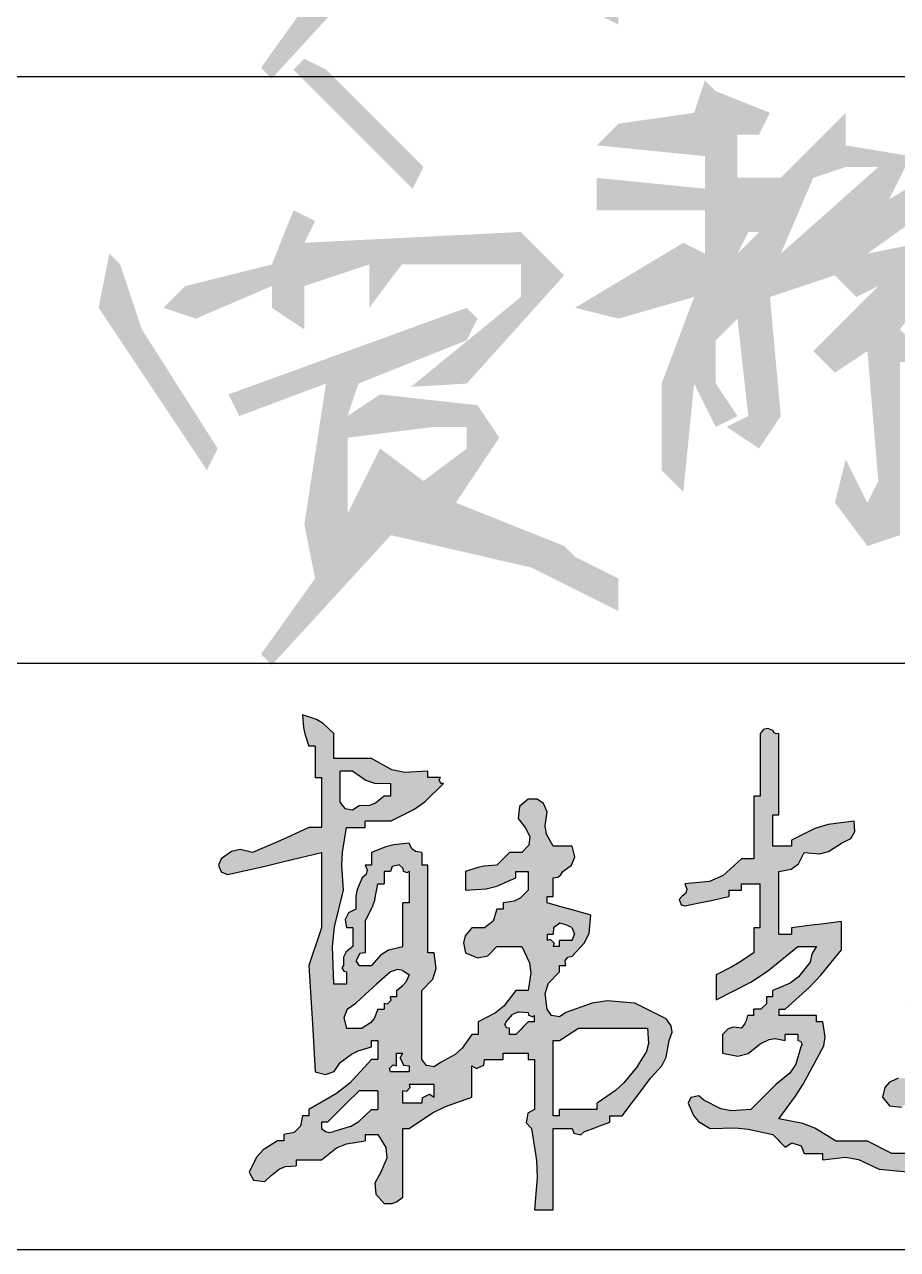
# Model space of a CAD drawing. Extents: x 5693218 to 11495510, y -728562 to -461276.
# Drawn here: x 5697478 to 5698445, y -501232 to -499875 of the extents above; entities that cross this region are included whole.
import ezdxf

# ---------------------------------------------------------------- set-up
doc = ezdxf.new("R2010")
doc.units = 0
doc.header["$LTSCALE"] = 1000
doc.header["$MEASUREMENT"] = 0
doc.layers.get('0').update_dxf_attribs({"linetype": 'CONTINUOUS'})

# ---------------------------------------------------------------- blocks, each defined once
blk = doc.blocks.new('韩超')
h = blk.add_hatch(color=256)
h.dxf.hatch_style = 1
h.paths.add_polyline_path([(0.787849, 0.514197), (0.777955, 0.527898), (0.77346, 0.562754), (0.78123, 0.586063), (0.805739, 0.61125), (0.805739, 0.625142), (0.819631, 0.625142), (0.818004, 0.635027), (0.823773, 0.643681), (0.833523, 0.64598), (0.860867, 0.674873), (0.870953, 0.696725), (0.875199, 0.736279), (0.836353, 0.74757), (0.816903, 0.753127), (0.777955, 0.764063), (0.777955, 0.777955), (0.791847, 0.777955), (0.791847, 0.819631), (0.801775, 0.820971), (0.80763, 0.824875), (0.812685, 0.833523), (0.832189, 0.847055), (0.839321, 0.866071), (0.833523, 0.889091), (0.791847, 0.889091), (0.776856, 0.916298), (0.7735, 0.934755), (0.777955, 0.965498), (0.770329, 0.984025), (0.756314, 0.993368), (0.736279, 0.993282), (0.716867, 0.977277), (0.713907, 0.950644), (0.729333, 0.930768), (0.740061, 0.911103), (0.737625, 0.891618), (0.722387, 0.875199), (0.694603, 0.875199), (0.683489, 0.864086), (0.677932, 0.858529), (0.666819, 0.847415), (0.638572, 0.845181), (0.624291, 0.842325), (0.597358, 0.833523), (0.597358, 0.791847), (0.643081, 0.794876), (0.666726, 0.800787), (0.708495, 0.819631), (0.708495, 0.833523), (0.736279, 0.833523), (0.736279, 0.791847), (0.718733, 0.774249), (0.705317, 0.767541), (0.680711, 0.764063), (0.680711, 0.750171), (0.666819, 0.750171), (0.658732, 0.72359), (0.639033, 0.708815), (0.61125, 0.708495), (0.596777, 0.690733), (0.592946, 0.675409), (0.597358, 0.652926), (0.623512, 0.642026), (0.64687, 0.646697), (0.666819, 0.666819), (0.722387, 0.666819), (0.738834, 0.631134), (0.742077, 0.608437), (0.736279, 0.569574), (0.708495, 0.569574), (0.682162, 0.535076), (0.663824, 0.519794), (0.625142, 0.500114), (0.625142, 0.47233), (0.61125, 0.47233), (0.589715, 0.441777), (0.574435, 0.428025), (0.54179, 0.409816), (0.527664, 0.400538), (0.510468, 0.403404), (0.500114, 0.416762), (0.500114, 0.569574), (0.524623, 0.594762), (0.532393, 0.618071), (0.527898, 0.652926), (0.514006, 0.652926), (0.514006, 0.847415), (0.500114, 0.847415), (0.500114, 0.875199), (0.486416, 0.877514), (0.478388, 0.883536), (0.47233, 0.896037), (0.438162, 0.892345), (0.420863, 0.888021), (0.388977, 0.875199), (0.388977, 0.847415), (0.375085, 0.847415), (0.379444, 0.836821), (0.376971, 0.826928), (0.368139, 0.819631), (0.356965, 0.793593), (0.353947, 0.778504), (0.354247, 0.750171), (0.337644, 0.741703), (0.330222, 0.726858), (0.333409, 0.708495), (0.347301, 0.708495), (0.347301, 0.666819), (0.332737, 0.655189), (0.327028, 0.643772), (0.326463, 0.625142), (0.32344, 0.619715), (0.327253, 0.612088), (0.333409, 0.61125), (0.333409, 0.583466), (0.305625, 0.583466), (0.302565, 0.667178), (0.306887, 0.710398), (0.326463, 0.791847), (0.3234, 0.8474), (0.32482, 0.875797), (0.333409, 0.930768), (0.375085, 0.930768), (0.375085, 0.94466), (0.430654, 0.94466), (0.482374, 0.970498), (0.50707, 0.987931), (0.548736, 1.028012), (0.542559, 1.028676), (0.538615, 1.036564), (0.54179, 1.041904), (0.514006, 1.041904), (0.514006, 1.055796), (0.462884, 1.052445), (0.433869, 1.058893), (0.388977, 1.08358), (0.305625, 1.08358), (0.305625, 1.139148), (0.281985, 1.161307), (0.266841, 1.170393), (0.236165, 1.180825), (0.238399, 1.152578), (0.241255, 1.138297), (0.250057, 1.111364), (0.263949, 1.111364), (0.263949, 1.041904), (0.277841, 1.041904), (0.277841, 0.930768), (0.250057, 0.930768), (0.200194, 0.90821), (0.175186, 0.897095), (0.125028, 0.875199), (0.097454, 0.881715), (0.078516, 0.877928), (0.055568, 0.861307), (0.050109, 0.847376), (0.0559, 0.8329), (0.06946, 0.826577), (0.152955, 0.845407), (0.194635, 0.855133), (0.277841, 0.875199), (0.277841, 0.708495), (0.266727, 0.675154), (0.261171, 0.658483), (0.250057, 0.625142), (0.255939, 0.530696), (0.258718, 0.483462), (0.263949, 0.388977), (0.286969, 0.38318), (0.305985, 0.390311), (0.319517, 0.409816), (0.344599, 0.428141), (0.359268, 0.435475), (0.388977, 0.444546), (0.388977, 0.458438), (0.40287, 0.458438), (0.40287, 0.416762), (0.388977, 0.416762), (0.340729, 0.364454), (0.31168, 0.341215), (0.250057, 0.305625), (0.250057, 0.291733), (0.236165, 0.291733), (0.231424, 0.268639), (0.217583, 0.254798), (0.194489, 0.250057), (0.194489, 0.236165), (0.180597, 0.236165), (0.148793, 0.216524), (0.134276, 0.200394), (0.118082, 0.166705), (0.127514, 0.14947), (0.152825, 0.145854), (0.166705, 0.159759), (0.185336, 0.17447), (0.198563, 0.17943), (0.222273, 0.180597), (0.222273, 0.194489), (0.277841, 0.194489), (0.311245, 0.220472), (0.333233, 0.229896), (0.375085, 0.236165), (0.375085, 0.250057), (0.40287, 0.250057), (0.420685, 0.221738), (0.422698, 0.197582), (0.409816, 0.166705), (0.396068, 0.142401), (0.398473, 0.118345), (0.416762, 0.097244), (0.43433, 0.097627), (0.444154, 0.100901), (0.458438, 0.111136), (0.458438, 0.263949), (0.47233, 0.263949), (0.524193, 0.298154), (0.552768, 0.312442), (0.61125, 0.333409), (0.61125, 0.40287), (0.621931, 0.39652), (0.637706, 0.404407), (0.639034, 0.416762), (0.680711, 0.416762), (0.680711, 0.430654), (0.736279, 0.430654), (0.736279, 0.416762), (0.750171, 0.416762), (0.750171, 0.305625), (0.735269, 0.297653), (0.731714, 0.276323), (0.743225, 0.263949), (0.754517, 0.192544), (0.755945, 0.155413), (0.750171, 0.083352), (0.791847, 0.083352), (0.791847, 0.263949), (0.833523, 0.263949), (0.837499, 0.253205), (0.852744, 0.249394), (0.861307, 0.257003), (0.883535, 0.265338), (0.894648, 0.269506), (0.916876, 0.277841), (0.916876, 0.291733), (0.94466, 0.291733), (0.969894, 0.324902), (0.982398, 0.341574), (1.007174, 0.375085), (1.032146, 0.402761), (1.041693, 0.421855), (1.04885, 0.458438), (1.055218, 0.477023), (1.053221, 0.491001), (1.041904, 0.50706), (0.972444, 0.54179), (0.910919, 0.546316), (0.877697, 0.541786), (0.819631, 0.520952), (0.805828, 0.5112)])
h.paths.add_polyline_path([(0.791847, 0.458438), (0.805739, 0.458438), (0.82241, 0.469551), (0.847415, 0.486222), (1.000228, 0.486222), (1.003038, 0.45197), (0.997988, 0.431769), (0.97939, 0.40287), (0.948039, 0.36501), (0.929334, 0.347744), (0.889091, 0.319517), (0.889091, 0.305625), (0.805739, 0.305625), (0.805739, 0.291733), (0.791847, 0.291733)], flags=16)
h.paths.add_polyline_path([(0.750171, 0.500114), (0.736279, 0.500114), (0.725165, 0.489), (0.719608, 0.483443), (0.708495, 0.47233), (0.694603, 0.47233), (0.694603, 0.486222), (0.688447, 0.48706), (0.684633, 0.494686), (0.687657, 0.500114), (0.701182, 0.516386), (0.715167, 0.52238), (0.736279, 0.520952), (0.736943, 0.514775), (0.744831, 0.510831), (0.750171, 0.514006)], flags=16)
h.paths.add_polyline_path([(0.791847, 0.666819), (0.793521, 0.674497), (0.785633, 0.682384), (0.777955, 0.680711), (0.777955, 0.694603), (0.791847, 0.694603), (0.792194, 0.70849), (0.806202, 0.718996), (0.819631, 0.715441), (0.833192, 0.709118), (0.838982, 0.694641), (0.833523, 0.680711), (0.805739, 0.680711), (0.805739, 0.666819)], flags=16)
h.paths.add_polyline_path([(0.527898, 0.361193), (0.527898, 0.333409), (0.517217, 0.339759), (0.501443, 0.331871), (0.500114, 0.319517), (0.458438, 0.319517), (0.458438, 0.347301), (0.466116, 0.345628), (0.474003, 0.353515), (0.47233, 0.361193)], flags=16)
h.paths.add_polyline_path([(0.47233, 0.40287), (0.47233, 0.388977), (0.430654, 0.388977), (0.42898, 0.396656), (0.436867, 0.404543), (0.444546, 0.40287), (0.444546, 0.430654), (0.458438, 0.430654), (0.452088, 0.419973), (0.459976, 0.404198)], flags=16)
h.paths.add_polyline_path([(0.47233, 0.604304), (0.464836, 0.588169), (0.458643, 0.580427), (0.444546, 0.569574), (0.444546, 0.555682), (0.430654, 0.555682), (0.432327, 0.548004), (0.42444, 0.540117), (0.416762, 0.54179), (0.416762, 0.527898), (0.40287, 0.527898), (0.39467, 0.507807), (0.386422, 0.49791), (0.368139, 0.486222), (0.333409, 0.486222), (0.327612, 0.509242), (0.334743, 0.528258), (0.354247, 0.54179), (0.384775, 0.569612), (0.400056, 0.583504), (0.430654, 0.61125), (0.446814, 0.616197), (0.458647, 0.614224)], flags=16)
h.paths.add_polyline_path([(0.458438, 0.666819), (0.426908, 0.659351), (0.410404, 0.649448), (0.388977, 0.625142), (0.361193, 0.625142), (0.354844, 0.635823), (0.362731, 0.651598), (0.375085, 0.652926), (0.375085, 0.722387), (0.390598, 0.753922), (0.396359, 0.771203), (0.40287, 0.805739), (0.416762, 0.805739), (0.416762, 0.833523), (0.430654, 0.833523), (0.434629, 0.844267), (0.449874, 0.848078), (0.458438, 0.840469), (0.459102, 0.834292), (0.466989, 0.830348), (0.47233, 0.833523), (0.47233, 0.764063), (0.458438, 0.764063)], flags=16)
h.paths.add_polyline_path([(0.40287, 0.347301), (0.40287, 0.305625), (0.388977, 0.305625), (0.360889, 0.27915), (0.342496, 0.268422), (0.305625, 0.257003), (0.294367, 0.254885), (0.286778, 0.256782), (0.277841, 0.263949), (0.277841, 0.277841), (0.291733, 0.277841), (0.319459, 0.305683), (0.333352, 0.319575), (0.361193, 0.347301)], flags=16)
h.paths.add_polyline_path([(0.430654, 1.000228), (0.416762, 1.000228), (0.39813, 0.985517), (0.384903, 0.980557), (0.361193, 0.97939), (0.347067, 0.970112), (0.329871, 0.972978), (0.319517, 0.986336), (0.319517, 1.055796), (0.347301, 1.055796), (0.376072, 1.035613), (0.395527, 1.029128), (0.430654, 1.028012)], flags=16)
h = blk.add_hatch(color=256)
h.dxf.hatch_style = 1
h.paths.add_polyline_path([(1.542018, 0.208381), (1.519791, 0.219494), (1.508677, 0.225051), (1.48645, 0.236165), (1.416989, 0.236165), (1.371255, 0.264232), (1.344642, 0.274582), (1.291961, 0.284787), (1.328443, 0.335457), (1.345237, 0.362046), (1.375313, 0.416762), (1.391241, 0.446575), (1.394603, 0.466747), (1.389205, 0.500114), (1.375313, 0.500114), (1.375313, 0.514006), (1.291961, 0.514006), (1.291961, 0.527898), (1.305853, 0.527898), (1.359796, 0.576664), (1.385101, 0.603375), (1.430881, 0.659873), (1.430881, 0.722387), (1.386427, 0.71683), (1.3642, 0.714052), (1.319745, 0.708495), (1.319745, 0.694603), (1.291961, 0.694603), (1.291961, 0.833523), (1.31926, 0.838693), (1.334923, 0.85044), (1.347529, 0.875199), (1.381781, 0.872389), (1.401982, 0.877439), (1.430881, 0.896037), (1.450883, 0.906123), (1.460131, 0.922307), (1.458666, 0.94466), (1.401114, 0.937345), (1.371819, 0.928557), (1.319745, 0.902983), (1.319745, 0.889091), (1.278069, 0.889091), (1.278069, 0.958552), (1.291961, 0.958552), (1.291961, 1.139148), (1.285806, 1.138304), (1.281086, 1.140664), (1.278069, 1.146094), (1.267308, 1.150023), (1.257931, 1.147679), (1.250285, 1.139148), (1.250285, 1.000228), (1.236393, 1.000228), (1.236393, 0.861307), (1.208609, 0.861307), (1.168183, 0.824416), (1.138053, 0.811024), (1.08358, 0.805739), (1.087939, 0.795145), (1.085465, 0.785252), (1.076634, 0.777955), (1.071121, 0.771113), (1.075065, 0.759282), (1.08358, 0.757117), (1.122533, 0.76519), (1.141984, 0.769358), (1.180825, 0.777955), (1.180825, 0.791847), (1.208609, 0.791847), (1.208609, 0.805739), (1.250285, 0.805739), (1.250285, 0.708495), (1.236393, 0.708495), (1.236393, 0.652926), (1.203973, 0.631977), (1.187234, 0.622213), (1.15304, 0.604304), (1.15304, 0.548736), (1.229739, 0.588318), (1.266619, 0.612432), (1.333637, 0.666819), (1.375313, 0.666819), (1.366995, 0.654381), (1.363975, 0.646831), (1.361421, 0.632088), (1.335054, 0.599814), (1.316435, 0.58585), (1.278069, 0.569574), (1.278069, 0.555682), (1.264177, 0.555682), (1.26415, 0.539965), (1.25211, 0.527924), (1.236393, 0.527898), (1.236393, 0.514006), (1.222501, 0.514006), (1.219217, 0.502022), (1.216226, 0.496039), (1.208609, 0.486222), (1.191149, 0.488205), (1.17971, 0.484393), (1.166932, 0.47233), (1.166932, 0.430654), (1.200708, 0.424307), (1.223469, 0.429997), (1.250285, 0.451492), (1.27048, 0.461183), (1.283894, 0.46286), (1.305853, 0.458438), (1.305853, 0.47233), (1.333637, 0.47233), (1.333637, 0.458438), (1.339793, 0.4576), (1.343606, 0.449973), (1.340583, 0.444546), (1.32937, 0.406076), (1.316213, 0.38634), (1.285015, 0.361193), (1.229447, 0.305625), (1.187056, 0.302553), (1.163204, 0.307323), (1.125256, 0.326463), (1.114566, 0.33576), (1.096818, 0.332211), (1.090526, 0.319517), (1.102438, 0.292491), (1.113943, 0.279343), (1.139148, 0.263949), (1.194983, 0.265062), (1.223561, 0.262204), (1.278069, 0.250057), (1.289183, 0.238943), (1.294739, 0.233386), (1.305853, 0.222273), (1.320568, 0.231877), (1.341519, 0.224893), (1.347529, 0.208381), (1.389205, 0.208381), (1.389205, 0.194489), (1.439628, 0.1998), (1.468259, 0.195028), (1.514234, 0.173651), (1.635959, 0.161998), (1.69773, 0.160594), (1.819859, 0.166705), (1.833779, 0.185933), (1.852296, 0.192877), (1.875427, 0.187543), (1.930995, 0.198656), (1.958779, 0.204213), (2.014348, 0.215327), (2.025534, 0.209917), (2.039748, 0.217024), (2.042132, 0.229219), (2.049428, 0.23805), (2.059322, 0.240524), (2.069916, 0.236165), (2.069916, 0.250057), (2.083808, 0.250057), (2.098401, 0.26772), (2.118188, 0.272666), (2.139376, 0.263949), (2.133917, 0.27788), (2.139708, 0.292356), (2.153268, 0.298679), (2.133073, 0.308371), (2.119659, 0.310047), (2.0977, 0.305625), (2.086586, 0.294512), (2.08103, 0.288955), (2.069916, 0.277841), (2.042132, 0.277841), (2.042132, 0.263949), (1.946785, 0.245868), (1.899372, 0.234712), (1.805967, 0.208381)])
h = blk.add_hatch(color=256)
h.dxf.hatch_style = 1
h.paths.add_polyline_path([(1.831635, 0.573795), (1.812227, 0.549535), (1.792075, 0.500114), (1.762292, 0.496094), (1.744726, 0.484384), (1.729561, 0.458438), (1.700075, 0.463546), (1.684975, 0.469586), (1.6601, 0.486222), (1.637668, 0.49978), (1.627728, 0.515685), (1.62537, 0.54179), (1.603143, 0.54179), (1.592029, 0.54179), (1.569802, 0.54179), (1.586675, 0.509854), (1.593737, 0.492906), (1.604532, 0.458438), (1.621804, 0.436498), (1.61886, 0.407063), (1.597586, 0.388977), (1.597586, 0.375085), (1.55591, 0.375085), (1.536306, 0.36578), (1.526798, 0.35437), (1.52118, 0.333409), (1.537185, 0.313997), (1.563818, 0.311038), (1.583694, 0.326463), (1.614401, 0.331156), (1.630976, 0.339443), (1.653154, 0.361193), (1.667046, 0.361193), (1.708723, 0.361193), (1.720352, 0.375758), (1.731769, 0.381467), (1.750399, 0.382031), (1.77782, 0.376762), (1.791938, 0.37535), (1.819859, 0.375085), (1.821199, 0.385013), (1.825102, 0.390868), (1.833751, 0.395924), (1.815429, 0.411271), (1.805589, 0.418299), (1.785129, 0.430654), (1.829593, 0.491137), (1.853312, 0.520437), (1.903211, 0.57652), (1.923495, 0.606919), (1.927312, 0.631729), (1.917103, 0.666819), (1.904326, 0.678881), (1.892887, 0.682694), (1.875427, 0.680711), (1.875427, 0.650148), (1.875427, 0.634867), (1.875427, 0.604304)])
for p, q in [((0.266841, 1.170393), (0.236165, 1.180825)), ((0.236165, 1.180825), (0.238399, 1.152578)), ((0.281985, 1.161307), (0.266841, 1.170393)), ((0.238399, 1.152578), (0.241255, 1.138297)), ((0.305625, 1.139148), (0.281985, 1.161307)), ((1.257931, 1.147679), (1.250285, 1.139148)), ((1.267308, 1.150023), (1.257931, 1.147679)), ((1.278069, 1.146094), (1.267308, 1.150023)), ((1.281086, 1.140664), (1.278069, 1.146094)), ((1.285806, 1.138304), (1.281086, 1.140664)), ((0.241255, 1.138297), (0.250057, 1.111364)), ((0.305625, 1.08358), (0.305625, 1.139148)), ((1.250285, 1.139148), (1.250285, 1.000228)), ((1.291961, 1.139148), (1.285806, 1.138304)), ((1.291961, 0.958552), (1.291961, 1.139148)), ((0.263949, 1.111364), (0.250057, 1.111364)), ((0.263949, 1.111364), (0.263949, 1.041904)), ((0.388977, 1.08358), (0.305625, 1.08358)), ((0.433869, 1.058893), (0.388977, 1.08358)), ((0.263949, 1.041904), (0.277841, 1.041904)), ((0.277841, 1.041904), (0.277841, 0.930768)), ((0.319517, 0.986336), (0.319517, 1.055796)), ((0.347301, 1.055796), (0.319517, 1.055796)), ((0.347301, 1.055796), (0.376072, 1.035613)), ((0.376072, 1.035613), (0.395527, 1.029128)), ((0.462884, 1.052445), (0.433869, 1.058893)), ((0.514006, 1.055796), (0.462884, 1.052445)), ((0.514006, 1.041904), (0.514006, 1.055796)), ((0.54179, 1.041904), (0.514006, 1.041904)), ((0.538615, 1.036564), (0.54179, 1.041904)), ((0.542559, 1.028676), (0.538615, 1.036564)), ((0.395527, 1.029128), (0.430654, 1.028012)), ((0.430654, 1.028012), (0.430654, 1.000228)), ((0.50707, 0.987931), (0.548736, 1.028012)), ((0.548736, 1.028012), (0.542559, 1.028676)), ((0.319517, 0.986336), (0.329871, 0.972978)), ((0.347067, 0.970112), (0.361193, 0.97939)), ((0.361193, 0.97939), (0.384903, 0.980557)), ((0.384903, 0.980557), (0.39813, 0.985517)), ((0.416762, 1.000228), (0.39813, 0.985517)), ((0.430654, 1.000228), (0.416762, 1.000228)), ((0.482374, 0.970498), (0.50707, 0.987931)), ((0.736279, 0.993282), (0.716867, 0.977277)), ((0.756314, 0.993368), (0.736279, 0.993282)), ((0.770329, 0.984025), (0.756314, 0.993368)), ((0.777955, 0.965498), (0.770329, 0.984025)), ((1.236393, 1.000228), (1.236393, 0.861307)), ((1.250285, 1.000228), (1.236393, 1.000228)), ((0.329871, 0.972978), (0.347067, 0.970112)), ((0.430654, 0.94466), (0.482374, 0.970498)), ((0.716867, 0.977277), (0.713907, 0.950644)), ((0.713907, 0.950644), (0.729333, 0.930768)), ((0.7735, 0.934755), (0.777955, 0.965498)), ((1.278069, 0.958552), (1.291961, 0.958552)), ((1.278069, 0.889091), (1.278069, 0.958552)), ((0.250057, 0.930768), (0.200194, 0.90821)), ((0.277841, 0.930768), (0.250057, 0.930768)), ((0.32482, 0.875797), (0.333409, 0.930768)), ((0.333409, 0.930768), (0.375085, 0.930768)), ((0.375085, 0.930768), (0.375085, 0.94466)), ((0.430654, 0.94466), (0.375085, 0.94466)), ((0.729333, 0.930768), (0.740061, 0.911103)), ((0.776856, 0.916298), (0.7735, 0.934755)), ((1.371819, 0.928557), (1.319745, 0.902983)), ((1.401114, 0.937345), (1.371819, 0.928557)), ((1.458666, 0.94466), (1.401114, 0.937345)), ((1.460131, 0.922307), (1.458666, 0.94466)), ((0.175186, 0.897095), (0.125028, 0.875199)), ((0.200194, 0.90821), (0.175186, 0.897095)), ((0.47233, 0.896037), (0.438162, 0.892345)), ((0.478388, 0.883536), (0.47233, 0.896037)), ((0.740061, 0.911103), (0.737625, 0.891618)), ((0.791847, 0.889091), (0.776856, 0.916298)), ((1.319745, 0.902983), (1.319745, 0.889091)), ((1.401982, 0.877439), (1.430881, 0.896037)), ((1.430881, 0.896037), (1.450883, 0.906123)), ((1.450883, 0.906123), (1.460131, 0.922307)), ((0.078516, 0.877928), (0.055568, 0.861307)), ((0.097454, 0.881715), (0.078516, 0.877928)), ((0.125028, 0.875199), (0.097454, 0.881715)), ((0.194635, 0.855133), (0.277841, 0.875199)), ((0.277841, 0.875199), (0.277841, 0.708495)), ((0.3234, 0.8474), (0.32482, 0.875797)), ((0.420863, 0.888021), (0.388977, 0.875199)), ((0.388977, 0.875199), (0.388977, 0.847415)), ((0.438162, 0.892345), (0.420863, 0.888021)), ((0.486416, 0.877514), (0.478388, 0.883536)), ((0.500114, 0.875199), (0.486416, 0.877514)), ((0.500114, 0.875199), (0.500114, 0.847415)), ((0.694603, 0.875199), (0.683489, 0.864086)), ((0.722387, 0.875199), (0.694603, 0.875199)), ((0.737625, 0.891618), (0.722387, 0.875199)), ((0.833523, 0.889091), (0.791847, 0.889091)), ((0.839321, 0.866071), (0.833523, 0.889091)), ((1.319745, 0.889091), (1.278069, 0.889091)), ((1.334923, 0.85044), (1.347529, 0.875199)), ((1.347529, 0.875199), (1.381781, 0.872389)), ((1.381781, 0.872389), (1.401982, 0.877439)), ((0.055568, 0.861307), (0.050109, 0.847376)), ((0.050109, 0.847376), (0.0559, 0.8329)), ((0.06946, 0.826577), (0.152955, 0.845407)), ((0.152955, 0.845407), (0.194635, 0.855133)), ((0.326463, 0.791847), (0.3234, 0.8474)), ((0.388977, 0.847415), (0.375085, 0.847415)), ((0.375085, 0.847415), (0.379444, 0.836821)), ((0.434629, 0.844267), (0.430654, 0.833523)), ((0.449874, 0.848078), (0.434629, 0.844267)), ((0.458438, 0.840469), (0.449874, 0.848078)), ((0.514006, 0.847415), (0.500114, 0.847415)), ((0.514006, 0.652926), (0.514006, 0.847415)), ((0.624291, 0.842325), (0.597358, 0.833523)), ((0.638572, 0.845181), (0.624291, 0.842325)), ((0.666819, 0.847415), (0.638572, 0.845181)), ((0.677932, 0.858529), (0.666819, 0.847415)), ((0.683489, 0.864086), (0.677932, 0.858529)), ((0.812685, 0.833523), (0.832189, 0.847055)), ((0.832189, 0.847055), (0.839321, 0.866071)), ((1.208609, 0.861307), (1.168183, 0.824416)), ((1.236393, 0.861307), (1.208609, 0.861307)), ((1.31926, 0.838693), (1.334923, 0.85044)), ((0.0559, 0.8329), (0.06946, 0.826577)), ((0.368139, 0.819631), (0.356965, 0.793593)), ((0.376971, 0.826928), (0.368139, 0.819631)), ((0.379444, 0.836821), (0.376971, 0.826928)), ((0.416762, 0.833523), (0.416762, 0.805739)), ((0.430654, 0.833523), (0.416762, 0.833523)), ((0.458438, 0.840469), (0.459102, 0.834292)), ((0.466989, 0.830348), (0.459102, 0.834292)), ((0.47233, 0.833523), (0.466989, 0.830348)), ((0.47233, 0.833523), (0.47233, 0.764063)), ((0.597358, 0.833523), (0.597358, 0.791847)), ((0.666726, 0.800787), (0.708495, 0.819631)), ((0.708495, 0.833523), (0.736279, 0.833523)), ((0.708495, 0.819631), (0.708495, 0.833523)), ((0.736279, 0.833523), (0.736279, 0.791847)), ((0.791847, 0.819631), (0.801775, 0.820971)), ((0.791847, 0.777955), (0.791847, 0.819631)), ((0.801775, 0.820971), (0.80763, 0.824875)), ((0.80763, 0.824875), (0.812685, 0.833523)), ((1.168183, 0.824416), (1.138053, 0.811024)), ((1.291961, 0.833523), (1.31926, 0.838693)), ((1.291961, 0.694603), (1.291961, 0.833523)), ((0.306887, 0.710398), (0.326463, 0.791847)), ((0.356965, 0.793593), (0.353947, 0.778504)), ((0.396359, 0.771203), (0.40287, 0.805739)), ((0.40287, 0.805739), (0.416762, 0.805739)), ((0.597358, 0.791847), (0.643081, 0.794876)), ((0.643081, 0.794876), (0.666726, 0.800787)), ((0.736279, 0.791847), (0.718733, 0.774249)), ((1.138053, 0.811024), (1.08358, 0.805739)), ((1.08358, 0.805739), (1.087939, 0.795145)), ((1.087939, 0.795145), (1.085465, 0.785252)), ((1.180825, 0.791847), (1.208609, 0.791847)), ((1.180825, 0.791847), (1.180825, 0.777955)), ((1.208609, 0.791847), (1.208609, 0.805739)), ((1.208609, 0.805739), (1.250285, 0.805739)), ((1.250285, 0.708495), (1.250285, 0.805739)), ((0.353947, 0.778504), (0.354247, 0.750171)), ((0.396359, 0.771203), (0.390598, 0.753922)), ((0.47233, 0.764063), (0.458438, 0.764063)), ((0.458438, 0.666819), (0.458438, 0.764063)), ((0.705317, 0.767541), (0.680711, 0.764063)), ((0.680711, 0.764063), (0.680711, 0.750171)), ((0.718733, 0.774249), (0.705317, 0.767541)), ((0.777955, 0.777955), (0.791847, 0.777955)), ((0.777955, 0.764063), (0.777955, 0.777955)), ((0.816903, 0.753127), (0.777955, 0.764063)), ((1.076634, 0.777955), (1.071121, 0.771113)), ((1.071121, 0.771113), (1.075065, 0.759282)), ((1.085465, 0.785252), (1.076634, 0.777955)), ((1.08358, 0.757117), (1.122533, 0.76519)), ((1.122533, 0.76519), (1.141984, 0.769358)), ((1.141984, 0.769358), (1.180825, 0.777955)), ((0.337644, 0.741703), (0.330222, 0.726858)), ((0.354247, 0.750171), (0.337644, 0.741703)), ((0.375085, 0.722387), (0.390598, 0.753922)), ((0.666819, 0.750171), (0.658732, 0.72359)), ((0.680711, 0.750171), (0.666819, 0.750171)), ((0.836353, 0.74757), (0.816903, 0.753127)), ((0.875199, 0.736279), (0.836353, 0.74757)), ((0.870953, 0.696725), (0.875199, 0.736279)), ((1.075065, 0.759282), (1.08358, 0.757117)), ((0.277841, 0.708495), (0.266727, 0.675154)), ((0.302565, 0.667178), (0.306887, 0.710398)), ((0.330222, 0.726858), (0.333409, 0.708495)), ((0.347301, 0.708495), (0.333409, 0.708495)), ((0.347301, 0.708495), (0.347301, 0.666819)), ((0.375085, 0.722387), (0.375085, 0.652926)), ((0.61125, 0.708495), (0.596777, 0.690733)), ((0.639033, 0.708815), (0.61125, 0.708495)), ((0.658732, 0.72359), (0.639033, 0.708815)), ((0.792194, 0.70849), (0.791847, 0.694603)), ((0.806202, 0.718996), (0.792194, 0.70849)), ((0.819631, 0.715441), (0.806202, 0.718996)), ((0.833192, 0.709118), (0.819631, 0.715441)), ((0.833192, 0.709118), (0.838982, 0.694641)), ((1.236393, 0.708495), (1.236393, 0.652926)), ((1.250285, 0.708495), (1.236393, 0.708495)), ((1.3642, 0.714052), (1.319745, 0.708495)), ((1.319745, 0.708495), (1.319745, 0.694603)), ((1.386427, 0.71683), (1.3642, 0.714052)), ((1.430881, 0.722387), (1.386427, 0.71683)), ((1.430881, 0.659873), (1.430881, 0.722387)), ((0.596777, 0.690733), (0.592946, 0.675409)), ((0.777955, 0.694603), (0.777955, 0.680711)), ((0.777955, 0.694603), (0.791847, 0.694603)), ((0.785633, 0.682384), (0.777955, 0.680711)), ((0.785633, 0.682384), (0.793521, 0.674497)), ((0.833523, 0.680711), (0.805739, 0.680711)), ((0.805739, 0.666819), (0.805739, 0.680711)), ((0.833523, 0.680711), (0.838982, 0.694641)), ((0.860867, 0.674873), (0.870953, 0.696725)), ((1.291961, 0.694603), (1.319745, 0.694603)), ((0.261171, 0.658483), (0.250057, 0.625142)), ((0.266727, 0.675154), (0.261171, 0.658483)), ((0.305625, 0.583466), (0.302565, 0.667178)), ((0.332737, 0.655189), (0.327028, 0.643772)), ((0.347301, 0.666819), (0.332737, 0.655189)), ((0.375085, 0.652926), (0.362731, 0.651598)), ((0.410404, 0.649448), (0.426908, 0.659351)), ((0.426908, 0.659351), (0.458438, 0.666819)), ((0.527898, 0.652926), (0.514006, 0.652926)), ((0.532393, 0.618071), (0.527898, 0.652926)), ((0.592946, 0.675409), (0.597358, 0.652926)), ((0.597358, 0.652926), (0.623512, 0.642026)), ((0.64687, 0.646697), (0.666819, 0.666819)), ((0.666819, 0.666819), (0.722387, 0.666819)), ((0.722387, 0.666819), (0.738834, 0.631134)), ((0.793521, 0.674497), (0.791847, 0.666819)), ((0.805739, 0.666819), (0.791847, 0.666819)), ((0.833523, 0.64598), (0.860867, 0.674873)), ((1.236393, 0.652926), (1.203973, 0.631977)), ((1.266619, 0.612432), (1.333637, 0.666819)), ((1.333637, 0.666819), (1.375313, 0.666819)), ((1.366995, 0.654381), (1.363975, 0.646831)), ((1.375313, 0.666819), (1.366995, 0.654381)), ((1.385101, 0.603375), (1.430881, 0.659873)), ((0.250057, 0.625142), (0.255939, 0.530696)), ((0.326463, 0.625142), (0.32344, 0.619715)), ((0.327028, 0.643772), (0.326463, 0.625142)), ((0.362731, 0.651598), (0.354844, 0.635823)), ((0.361193, 0.625142), (0.354844, 0.635823)), ((0.361193, 0.625142), (0.388977, 0.625142)), ((0.410404, 0.649448), (0.388977, 0.625142)), ((0.623512, 0.642026), (0.64687, 0.646697)), ((0.738834, 0.631134), (0.742077, 0.608437)), ((0.805739, 0.61125), (0.805739, 0.625142)), ((0.805739, 0.625142), (0.819631, 0.625142)), ((0.818004, 0.635027), (0.823773, 0.643681)), ((0.819631, 0.625142), (0.818004, 0.635027)), ((0.823773, 0.643681), (0.833523, 0.64598)), ((1.203973, 0.631977), (1.187234, 0.622213)), ((1.361421, 0.632088), (1.335054, 0.599814)), ((1.363975, 0.646831), (1.361421, 0.632088)), ((0.32344, 0.619715), (0.327253, 0.612088)), ((0.327253, 0.612088), (0.333409, 0.61125)), ((0.333409, 0.61125), (0.333409, 0.583466)), ((0.430654, 0.61125), (0.400056, 0.583504)), ((0.446814, 0.616197), (0.430654, 0.61125)), ((0.458647, 0.614224), (0.446814, 0.616197)), ((0.458647, 0.614224), (0.47233, 0.604304)), ((0.47233, 0.604304), (0.464836, 0.588169)), ((0.524623, 0.594762), (0.532393, 0.618071)), ((0.742077, 0.608437), (0.736279, 0.569574)), ((0.78123, 0.586063), (0.805739, 0.61125)), ((1.187234, 0.622213), (1.15304, 0.604304)), ((1.15304, 0.604304), (1.15304, 0.548736)), ((1.229739, 0.588318), (1.266619, 0.612432)), ((1.335054, 0.599814), (1.316435, 0.58585)), ((1.359796, 0.576664), (1.385101, 0.603375)), ((0.333409, 0.583466), (0.305625, 0.583466)), ((0.384775, 0.569612), (0.400056, 0.583504)), ((0.444546, 0.569574), (0.458643, 0.580427)), ((0.458643, 0.580427), (0.464836, 0.588169)), ((0.500114, 0.569574), (0.524623, 0.594762)), ((0.77346, 0.562754), (0.78123, 0.586063)), ((1.15304, 0.548736), (1.229739, 0.588318)), ((1.316435, 0.58585), (1.278069, 0.569574)), ((1.305853, 0.527898), (1.359796, 0.576664)), ((0.384775, 0.569612), (0.354247, 0.54179)), ((0.432327, 0.548004), (0.42444, 0.540117)), ((0.432327, 0.548004), (0.430654, 0.555682)), ((0.444546, 0.555682), (0.430654, 0.555682)), ((0.444546, 0.569574), (0.444546, 0.555682)), ((0.500114, 0.416762), (0.500114, 0.569574)), ((0.708495, 0.569574), (0.682162, 0.535076)), ((0.736279, 0.569574), (0.708495, 0.569574)), ((0.777955, 0.527898), (0.77346, 0.562754)), ((0.910919, 0.546316), (0.877697, 0.541786)), ((0.972444, 0.54179), (0.910919, 0.546316)), ((1.264177, 0.555682), (1.26415, 0.539965)), ((1.278069, 0.555682), (1.264177, 0.555682)), ((1.278069, 0.555682), (1.278069, 0.569574)), ((0.255939, 0.530696), (0.258718, 0.483462)), ((0.334743, 0.528258), (0.327612, 0.509242)), ((0.334743, 0.528258), (0.354247, 0.54179)), ((0.40287, 0.527898), (0.39467, 0.507807)), ((0.40287, 0.527898), (0.416762, 0.527898)), ((0.416762, 0.54179), (0.416762, 0.527898)), ((0.416762, 0.54179), (0.42444, 0.540117)), ((0.663824, 0.519794), (0.625142, 0.500114)), ((0.682162, 0.535076), (0.663824, 0.519794)), ((0.687657, 0.500114), (0.701182, 0.516386)), ((0.715167, 0.52238), (0.701182, 0.516386)), ((0.715167, 0.52238), (0.736279, 0.520952)), ((0.736279, 0.520952), (0.736943, 0.514775)), ((0.787849, 0.514197), (0.777955, 0.527898)), ((0.819631, 0.520952), (0.805828, 0.5112)), ((0.877697, 0.541786), (0.819631, 0.520952)), ((1.041904, 0.50706), (0.972444, 0.54179)), ((1.25211, 0.527924), (1.236393, 0.527898)), ((1.236393, 0.514006), (1.236393, 0.527898)), ((1.26415, 0.539965), (1.25211, 0.527924)), ((1.291961, 0.527898), (1.291961, 0.514006)), ((1.291961, 0.527898), (1.305853, 0.527898)), ((0.327612, 0.509242), (0.333409, 0.486222)), ((0.386422, 0.49791), (0.368139, 0.486222)), ((0.39467, 0.507807), (0.386422, 0.49791)), ((0.625142, 0.500114), (0.625142, 0.47233)), ((0.687657, 0.500114), (0.684633, 0.494686)), ((0.688447, 0.48706), (0.684633, 0.494686)), ((0.725165, 0.489), (0.719608, 0.483443)), ((0.725165, 0.489), (0.736279, 0.500114)), ((0.750171, 0.500114), (0.736279, 0.500114)), ((0.744831, 0.510831), (0.736943, 0.514775)), ((0.744831, 0.510831), (0.750171, 0.514006)), ((0.750171, 0.500114), (0.750171, 0.514006)), ((0.805828, 0.5112), (0.787849, 0.514197)), ((1.053221, 0.491001), (1.041904, 0.50706)), ((1.055218, 0.477023), (1.053221, 0.491001)), ((1.216226, 0.496039), (1.208609, 0.486222)), ((1.219217, 0.502022), (1.216226, 0.496039)), ((1.222501, 0.514006), (1.219217, 0.502022)), ((1.236393, 0.514006), (1.222501, 0.514006)), ((1.375313, 0.514006), (1.291961, 0.514006)), ((1.375313, 0.500114), (1.375313, 0.514006)), ((1.389205, 0.500114), (1.375313, 0.500114)), ((1.394603, 0.466747), (1.389205, 0.500114)), ((0.258718, 0.483462), (0.263949, 0.388977)), ((0.333409, 0.486222), (0.368139, 0.486222)), ((0.61125, 0.47233), (0.589715, 0.441777)), ((0.625142, 0.47233), (0.61125, 0.47233)), ((0.694603, 0.486222), (0.688447, 0.48706)), ((0.694603, 0.47233), (0.694603, 0.486222)), ((0.708495, 0.47233), (0.694603, 0.47233)), ((0.719608, 0.483443), (0.708495, 0.47233)), ((0.805739, 0.458438), (0.82241, 0.469551)), ((0.82241, 0.469551), (0.847415, 0.486222)), ((0.847415, 0.486222), (1.000228, 0.486222)), ((1.000228, 0.486222), (1.003038, 0.45197)), ((1.04885, 0.458438), (1.055218, 0.477023)), ((1.17971, 0.484393), (1.166932, 0.47233)), ((1.166932, 0.47233), (1.166932, 0.430654)), ((1.191149, 0.488205), (1.17971, 0.484393)), ((1.208609, 0.486222), (1.191149, 0.488205)), ((1.27048, 0.461183), (1.283894, 0.46286)), ((1.283894, 0.46286), (1.305853, 0.458438)), ((1.333637, 0.47233), (1.305853, 0.47233)), ((1.305853, 0.458438), (1.305853, 0.47233)), ((1.333637, 0.47233), (1.333637, 0.458438)), ((1.391241, 0.446575), (1.394603, 0.466747)), ((0.344599, 0.428141), (0.359268, 0.435475)), ((0.359268, 0.435475), (0.388977, 0.444546)), ((0.388977, 0.458438), (0.40287, 0.458438)), ((0.388977, 0.444546), (0.388977, 0.458438)), ((0.40287, 0.458438), (0.40287, 0.416762)), ((0.589715, 0.441777), (0.574435, 0.428025)), ((0.791847, 0.458438), (0.805739, 0.458438)), ((0.791847, 0.291733), (0.791847, 0.458438)), ((1.003038, 0.45197), (0.997988, 0.431769)), ((1.041693, 0.421855), (1.04885, 0.458438)), ((1.223469, 0.429997), (1.250285, 0.451492)), ((1.250285, 0.451492), (1.27048, 0.461183)), ((1.340583, 0.444546), (1.32937, 0.406076)), ((1.333637, 0.458438), (1.339793, 0.4576)), ((1.339793, 0.4576), (1.343606, 0.449973)), ((1.343606, 0.449973), (1.340583, 0.444546)), ((1.375313, 0.416762), (1.391241, 0.446575)), ((0.305985, 0.390311), (0.319517, 0.409816)), ((0.319517, 0.409816), (0.344599, 0.428141)), ((0.388977, 0.416762), (0.340729, 0.364454)), ((0.40287, 0.416762), (0.388977, 0.416762)), ((0.444546, 0.430654), (0.458438, 0.430654)), ((0.444546, 0.40287), (0.444546, 0.430654)), ((0.452088, 0.419973), (0.458438, 0.430654)), ((0.452088, 0.419973), (0.459976, 0.404198)), ((0.510468, 0.403404), (0.500114, 0.416762)), ((0.54179, 0.409816), (0.527664, 0.400538)), ((0.574435, 0.428025), (0.54179, 0.409816)), ((0.637706, 0.404407), (0.639034, 0.416762)), ((0.639034, 0.416762), (0.680711, 0.416762)), ((0.680711, 0.430654), (0.736279, 0.430654)), ((0.680711, 0.416762), (0.680711, 0.430654)), ((0.736279, 0.430654), (0.736279, 0.416762)), ((0.736279, 0.416762), (0.750171, 0.416762)), ((0.750171, 0.416762), (0.750171, 0.305625)), ((0.97939, 0.40287), (0.997988, 0.431769)), ((1.032146, 0.402761), (1.041693, 0.421855)), ((1.166932, 0.430654), (1.200708, 0.424307)), ((1.200708, 0.424307), (1.223469, 0.429997)), ((1.345237, 0.362046), (1.375313, 0.416762)), ((0.263949, 0.388977), (0.286969, 0.38318)), ((0.286969, 0.38318), (0.305985, 0.390311)), ((0.42898, 0.396656), (0.436867, 0.404543)), ((0.430654, 0.388977), (0.42898, 0.396656)), ((0.47233, 0.388977), (0.430654, 0.388977)), ((0.436867, 0.404543), (0.444546, 0.40287)), ((0.459976, 0.404198), (0.47233, 0.40287)), ((0.47233, 0.40287), (0.47233, 0.388977)), ((0.527664, 0.400538), (0.510468, 0.403404)), ((0.61125, 0.333409), (0.61125, 0.40287)), ((0.61125, 0.40287), (0.621931, 0.39652)), ((0.621931, 0.39652), (0.637706, 0.404407)), ((0.97939, 0.40287), (0.948039, 0.36501)), ((1.007174, 0.375085), (1.032146, 0.402761)), ((1.316213, 0.38634), (1.285015, 0.361193)), ((1.32937, 0.406076), (1.316213, 0.38634)), ((0.340729, 0.364454), (0.31168, 0.341215)), ((0.466116, 0.345628), (0.474003, 0.353515)), ((0.47233, 0.361193), (0.474003, 0.353515)), ((0.527898, 0.361193), (0.47233, 0.361193)), ((0.527898, 0.333409), (0.527898, 0.361193)), ((0.929334, 0.347744), (0.948039, 0.36501)), ((0.982398, 0.341574), (1.007174, 0.375085)), ((1.285015, 0.361193), (1.229447, 0.305625)), ((1.328443, 0.335457), (1.345237, 0.362046)), ((1.526798, 0.35437), (1.52118, 0.333409)), ((1.536306, 0.36578), (1.526798, 0.35437)), ((1.55591, 0.375085), (1.536306, 0.36578)), ((0.31168, 0.341215), (0.250057, 0.305625)), ((0.333352, 0.319575), (0.361193, 0.347301)), ((0.40287, 0.347301), (0.361193, 0.347301)), ((0.40287, 0.347301), (0.40287, 0.305625)), ((0.466116, 0.345628), (0.458438, 0.347301)), ((0.458438, 0.319517), (0.458438, 0.347301)), ((0.501443, 0.331871), (0.500114, 0.319517)), ((0.501443, 0.331871), (0.517217, 0.339759)), ((0.517217, 0.339759), (0.527898, 0.333409)), ((0.552768, 0.312442), (0.61125, 0.333409)), ((0.929334, 0.347744), (0.889091, 0.319517)), ((0.969894, 0.324902), (0.982398, 0.341574)), ((1.096818, 0.332211), (1.090526, 0.319517)), ((1.114566, 0.33576), (1.096818, 0.332211)), ((1.125256, 0.326463), (1.114566, 0.33576)), ((1.163204, 0.307323), (1.125256, 0.326463)), ((1.291961, 0.284787), (1.328443, 0.335457)), ((1.52118, 0.333409), (1.537185, 0.313997)), ((0.250057, 0.305625), (0.250057, 0.291733)), ((0.291733, 0.277841), (0.319459, 0.305683)), ((0.319459, 0.305683), (0.333352, 0.319575)), ((0.388977, 0.305625), (0.360889, 0.27915)), ((0.388977, 0.305625), (0.40287, 0.305625)), ((0.500114, 0.319517), (0.458438, 0.319517)), ((0.524193, 0.298154), (0.552768, 0.312442)), ((0.750171, 0.305625), (0.735269, 0.297653)), ((0.805739, 0.291733), (0.805739, 0.305625)), ((0.889091, 0.305625), (0.805739, 0.305625)), ((0.889091, 0.305625), (0.889091, 0.319517)), ((0.94466, 0.291733), (0.969894, 0.324902)), ((1.090526, 0.319517), (1.102438, 0.292491)), ((1.187056, 0.302553), (1.163204, 0.307323)), ((1.229447, 0.305625), (1.187056, 0.302553)), ((1.537185, 0.313997), (1.563818, 0.311038)), ((0.236165, 0.291733), (0.231424, 0.268639)), ((0.250057, 0.291733), (0.236165, 0.291733)), ((0.291733, 0.277841), (0.277841, 0.277841)), ((0.277841, 0.277841), (0.277841, 0.263949)), ((0.342496, 0.268422), (0.360889, 0.27915)), ((0.47233, 0.263949), (0.524193, 0.298154)), ((0.735269, 0.297653), (0.731714, 0.276323)), ((0.731714, 0.276323), (0.743225, 0.263949)), ((0.805739, 0.291733), (0.791847, 0.291733)), ((0.894648, 0.269506), (0.916876, 0.277841)), ((0.916876, 0.277841), (0.916876, 0.291733)), ((0.916876, 0.291733), (0.94466, 0.291733)), ((1.102438, 0.292491), (1.113943, 0.279343)), ((1.113943, 0.279343), (1.139148, 0.263949)), ((1.344642, 0.274582), (1.291961, 0.284787)), ((1.371255, 0.264232), (1.344642, 0.274582)), ((0.217583, 0.254798), (0.194489, 0.250057)), ((0.194489, 0.250057), (0.194489, 0.236165)), ((0.231424, 0.268639), (0.217583, 0.254798)), ((0.277841, 0.263949), (0.286778, 0.256782)), ((0.286778, 0.256782), (0.294367, 0.254885)), ((0.294367, 0.254885), (0.305625, 0.257003)), ((0.342496, 0.268422), (0.305625, 0.257003)), ((0.375085, 0.250057), (0.40287, 0.250057)), ((0.375085, 0.250057), (0.375085, 0.236165)), ((0.40287, 0.250057), (0.420685, 0.221738)), ((0.458438, 0.263949), (0.47233, 0.263949)), ((0.458438, 0.111136), (0.458438, 0.263949)), ((0.743225, 0.263949), (0.754517, 0.192544)), ((0.791847, 0.083352), (0.791847, 0.263949)), ((0.791847, 0.263949), (0.833523, 0.263949)), ((0.833523, 0.263949), (0.837499, 0.253205)), ((0.837499, 0.253205), (0.852744, 0.249394)), ((0.852744, 0.249394), (0.861307, 0.257003)), ((0.861307, 0.257003), (0.883535, 0.265338)), ((0.883535, 0.265338), (0.894648, 0.269506)), ((1.139148, 0.263949), (1.194983, 0.265062)), ((1.194983, 0.265062), (1.223561, 0.262204)), ((1.223561, 0.262204), (1.278069, 0.250057)), ((1.278069, 0.250057), (1.289183, 0.238943)), ((1.416989, 0.236165), (1.371255, 0.264232)), ((0.180597, 0.236165), (0.148793, 0.216524)), ((0.194489, 0.236165), (0.180597, 0.236165)), ((0.277841, 0.194489), (0.311245, 0.220472)), ((0.311245, 0.220472), (0.333233, 0.229896)), ((0.333233, 0.229896), (0.375085, 0.236165)), ((0.420685, 0.221738), (0.422698, 0.197582)), ((1.289183, 0.238943), (1.294739, 0.233386)), ((1.294739, 0.233386), (1.305853, 0.222273)), ((1.305853, 0.222273), (1.320568, 0.231877)), ((1.320568, 0.231877), (1.341519, 0.224893)), ((1.341519, 0.224893), (1.347529, 0.208381)), ((1.416989, 0.236165), (1.48645, 0.236165)), ((1.508677, 0.225051), (1.48645, 0.236165)), ((1.519791, 0.219494), (1.508677, 0.225051)), ((1.542018, 0.208381), (1.519791, 0.219494)), ((0.134276, 0.200394), (0.118082, 0.166705)), ((0.148793, 0.216524), (0.134276, 0.200394)), ((0.222273, 0.194489), (0.277841, 0.194489)), ((0.222273, 0.194489), (0.222273, 0.180597)), ((0.422698, 0.197582), (0.409816, 0.166705)), ((0.754517, 0.192544), (0.755945, 0.155413)), ((1.347529, 0.208381), (1.389205, 0.208381)), ((1.389205, 0.194489), (1.389205, 0.208381)), ((1.389205, 0.194489), (1.439628, 0.1998)), ((1.439628, 0.1998), (1.468259, 0.195028)), ((1.468259, 0.195028), (1.514234, 0.173651)), ((1.805967, 0.208381), (1.542018, 0.208381)), ((0.118082, 0.166705), (0.127514, 0.14947)), ((0.166705, 0.159759), (0.185336, 0.17447)), ((0.185336, 0.17447), (0.198563, 0.17943)), ((0.198563, 0.17943), (0.222273, 0.180597)), ((0.409816, 0.166705), (0.396068, 0.142401)), ((1.514234, 0.173651), (1.635959, 0.161998)), ((0.127514, 0.14947), (0.152825, 0.145854)), ((0.152825, 0.145854), (0.166705, 0.159759)), ((0.396068, 0.142401), (0.398473, 0.118345)), ((0.755945, 0.155413), (0.750171, 0.083352)), ((0.398473, 0.118345), (0.416762, 0.097244)), ((0.444154, 0.100901), (0.458438, 0.111136)), ((0.416762, 0.097244), (0.43433, 0.097627)), ((0.43433, 0.097627), (0.444154, 0.100901)), ((0.750171, 0.083352), (0.791847, 0.083352))]:
    blk.add_line(p, q)

msp = doc.modelspace()

# ---------------------------------------------------------------- hatches: boundary and pattern name
h = msp.add_hatch(color=0)
h.dxf.hatch_style = 1
h.paths.add_polyline_path([(5697607.7, -499562.8), (5697583.7, -499490.8), (5697571.7, -499478.8), (5697559.7, -499538.8), (5697679.7, -499718.8), (5697691.7, -499694.8)])
h.paths.add_polyline_path([(5697751.7, -499514.8), (5697751.7, -499538.8), (5697787.7, -499562.8), (5697787.7, -499514.8), (5697859.7, -499490.8), (5697859.7, -499538.8), (5697895.7, -499490.8), (5698027.7, -499490.8), (5698027.7, -499526.8), (5697905.9, -499626.5), (5697967.7, -499622.8), (5698075.7, -499502.8), (5698027.7, -499454.8), (5697787.7, -499466.8), (5697799.7, -499442.8), (5697775.7, -499430.8), (5697751.7, -499490.8), (5697655.7, -499514.8), (5697631.7, -499538.8), (5697667.7, -499550.8)])
h.paths.add_polyline_path([(5697967.7, -499574.8), (5697979.7, -499550.8), (5697967.7, -499538.8), (5697703.7, -499634.8), (5697715.7, -499658.8), (5697811.7, -499622.8), (5697787.7, -499778.8), (5697799.7, -499838.8), (5697739.7, -499922.8), (5697751.7, -499934.8), (5697883.7, -499790.8), (5698039.7, -499826.8), (5698135.7, -499874.8), (5698135.7, -499838.8), (5698087.7, -499814.8), (5698075.7, -499802.8), (5697955.7, -499754.8), (5698003.7, -499682.8), (5697979.7, -499646.8), (5697871.7, -499634.8), (5697835.7, -499658.8), (5697847.7, -499622.8)])
h.paths.add_polyline_path([(5697835.7, -499682.8), (5697931.7, -499670.8), (5697967.7, -499670.8), (5697967.7, -499694.8), (5697919.7, -499730.8), (5697871.7, -499694.8), (5697835.7, -499766.8)], flags=16)
h = msp.add_hatch(color=0)
h.dxf.hatch_style = 1
h.paths.add_polyline_path([(5697811.7, -499924.8), (5697787.7, -499912.8), (5697775.7, -499924.8), (5697907.7, -500056.8), (5697919.7, -500032.8)])
h = msp.add_hatch(color=0)
h.dxf.hatch_style = 1
h.paths.add_polyline_path([(5698303.7, -499972.8), (5698243.7, -499948.8), (5698231.7, -499936.8), (5698219.7, -499972.8), (5698135.7, -499984.8), (5698111.7, -500008.8), (5698231.7, -500020.8), (5698231.7, -500056.8), (5698111.7, -500044.8), (5698111.7, -500080.8), (5698231.7, -500080.8), (5698231.7, -500128.8), (5698207.7, -500116.8), (5698087.7, -500188.8), (5698135.7, -500200.8), (5698219.7, -500176.8), (5698183.7, -500272.8), (5698183.7, -500368.8), (5698207.7, -500392.8), (5698219.7, -500272.8), (5698243.7, -500320.8), (5698267.7, -500308.8), (5698243.7, -500272.8), (5698243.7, -500224.8), (5698267.7, -500200.8), (5698279.7, -500308.8), (5698255.7, -500320.8), (5698291.7, -500344.8), (5698315.7, -500308.8), (5698303.7, -500176.8), (5698375.7, -500152.8), (5698399.7, -500176.8), (5698423.7, -500164.8), (5698351.7, -500236.8), (5698375.7, -500260.8), (5698411.7, -500236.8), (5698423.7, -500380.8), (5698411.7, -500404.8), (5698387.7, -500356.8), (5698375.7, -500404.8), (5698411.7, -500452.8), (5698447.7, -500440.8), (5698447.7, -500248.8), (5698471.7, -500248.8), (5698519.7, -500200.8), (5698567.7, -500104.8), (5698675.7, -500080.8), (5698675.7, -500104.8), (5698639.7, -500092.8), (5698555.7, -500236.8), (5698579.7, -500248.8), (5698615.7, -500188.8), (5698663.7, -500152.8), (5698675.7, -500260.8), (5698723.7, -500260.8), (5698711.7, -500152.8), (5698759.7, -500164.8), (5698783.7, -500140.8), (5698819.7, -500140.8), (5698819.7, -500092.8), (5698771.7, -500008.8), (5698771.7, -500104.8), (5698759.7, -500128.8), (5698711.7, -500116.8), (5698711.7, -500068.8), (5698747.7, -500032.8), (5698735.7, -500008.8), (5698603.7, -500068.8), (5698531.7, -500032.8), (5698495.7, -500032.8), (5698435.7, -500068.8), (5698459.7, -500020.8), (5698387.7, -500008.8), (5698387.7, -499972.8), (5698315.7, -500044.8), (5698267.7, -500044.8), (5698267.7, -499996.8), (5698291.7, -499996.8)])
h.paths.add_polyline_path([(5698279.7, -500104.8), (5698291.7, -500104.8), (5698267.7, -500128.8)], flags=16)
h.paths.add_polyline_path([(5698351.7, -500044.8), (5698387.7, -500032.8), (5698423.7, -500032.8), (5698315.7, -500128.8)], flags=16)
h.paths.add_polyline_path([(5698411.7, -500128.8), (5698495.7, -500068.8), (5698531.7, -500068.8), (5698531.7, -500104.8), (5698459.7, -500224.8), (5698447.7, -500212.8), (5698483.7, -500164.8), (5698471.7, -500116.8)], flags=16)
h = msp.add_hatch(color=0)
h.dxf.hatch_style = 1
h.paths.add_polyline_path([(5697607.7, -500212.8), (5697583.7, -500140.8), (5697571.7, -500128.8), (5697559.7, -500188.8), (5697679.7, -500368.8), (5697691.7, -500344.8)])
h.paths.add_polyline_path([(5697751.7, -500164.8), (5697751.7, -500188.8), (5697787.7, -500212.8), (5697787.7, -500164.8), (5697859.7, -500140.8), (5697859.7, -500188.8), (5697895.7, -500140.8), (5698027.7, -500140.8), (5698027.7, -500176.8), (5697905.9, -500276.5), (5697967.7, -500272.8), (5698075.7, -500152.8), (5698027.7, -500104.8), (5697787.7, -500116.8), (5697799.7, -500092.8), (5697775.7, -500080.8), (5697751.7, -500140.8), (5697655.7, -500164.8), (5697631.7, -500188.8), (5697667.7, -500200.8)])
h.paths.add_polyline_path([(5697967.7, -500224.8), (5697979.7, -500200.8), (5697967.7, -500188.8), (5697703.7, -500284.8), (5697715.7, -500308.8), (5697811.7, -500272.8), (5697787.7, -500428.8), (5697799.7, -500488.8), (5697739.7, -500572.8), (5697751.7, -500584.8), (5697883.7, -500440.8), (5698039.7, -500476.8), (5698135.7, -500524.8), (5698135.7, -500488.8), (5698087.7, -500464.8), (5698075.7, -500452.8), (5697955.7, -500404.8), (5698003.7, -500332.8), (5697979.7, -500296.8), (5697871.7, -500284.8), (5697835.7, -500308.8), (5697847.7, -500272.8)])
h.paths.add_polyline_path([(5697835.7, -500332.8), (5697931.7, -500320.8), (5697967.7, -500320.8), (5697967.7, -500344.8), (5697919.7, -500380.8), (5697871.7, -500344.8), (5697835.7, -500416.8)], flags=16)

# ---------------------------------------------------------------- linework, layer by layer
for p, q in [((5695717.9, -499932.5), (5701217.9, -499932.5)), ((5695717.9, -500582.5), (5701217.9, -500582.5)), ((5695717.9, -501232.5), (5713717.9, -501232.5))]:
    msp.add_line(p, q)

# ---------------------------------------------------------------- block references
at = {"xscale": 500, "yscale": 500, "zscale": 500}
msp.add_blockref('韩超', (5697667.7, -501230.2), dxfattribs=at)

doc.saveas('drawing.dxf')
